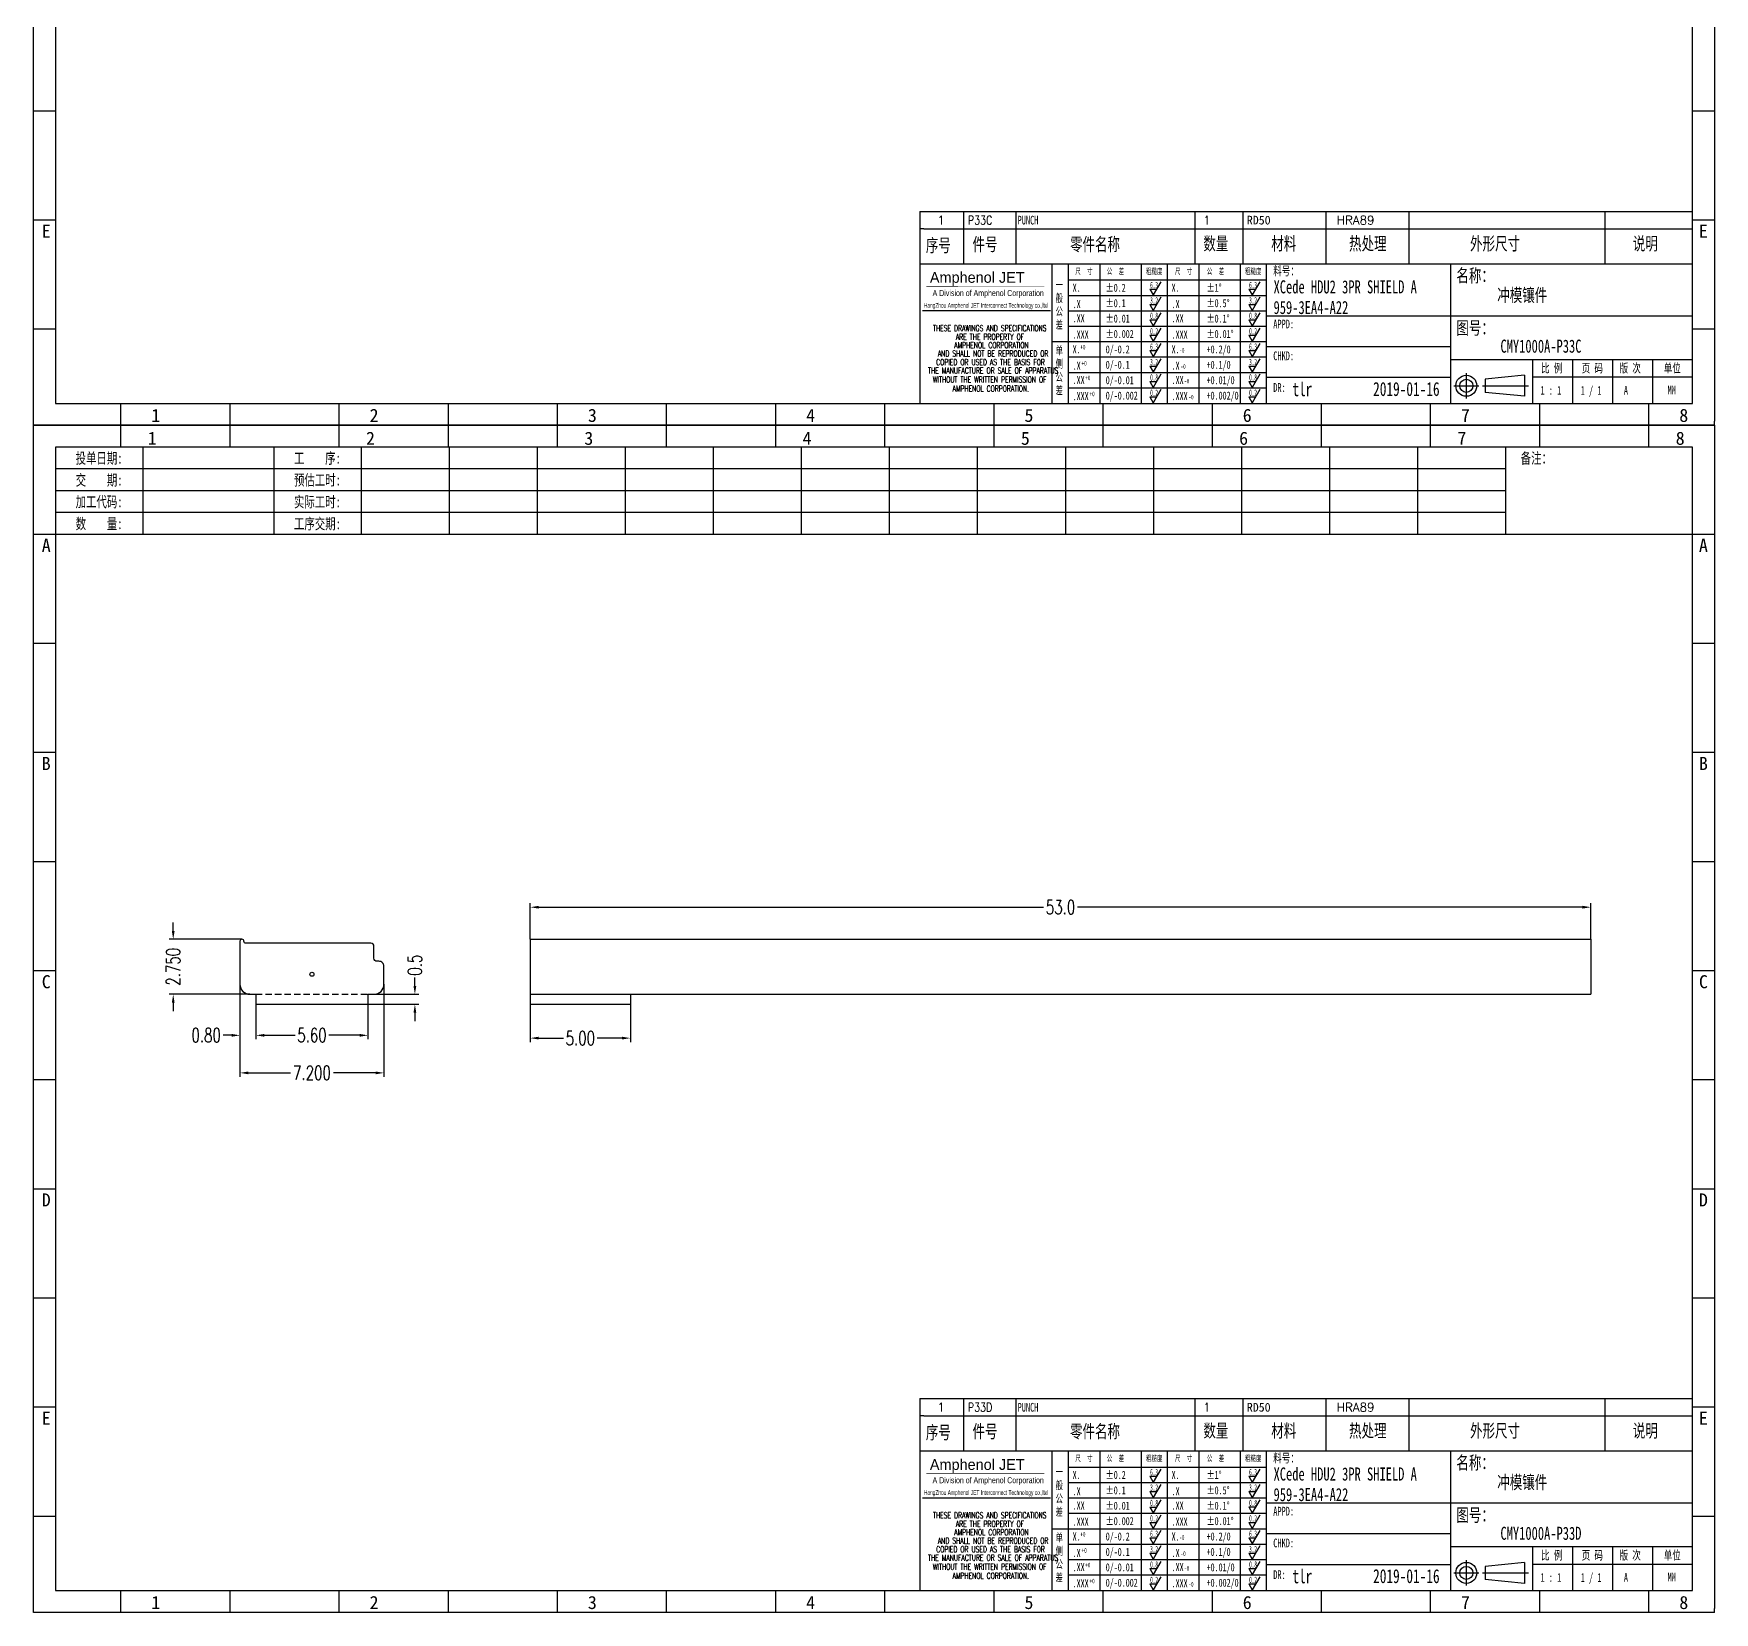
# Model space of a CAD drawing. Header units: millimetres. Extents: x -2852 to 5627, y -2271 to 1849.
# Drawn here: x -1216.6 to -1132.6, y -67.6 to 11.4 of the extents above; entities that cross this region are included whole.
import ezdxf
from ezdxf.enums import TextEntityAlignment as Align

# ---------------------------------------------------------------- set-up
doc = ezdxf.new("R2010")
doc.units = ezdxf.units.MM
doc.header["$PDSIZE"] = 3
doc.linetypes.add('DASHED2', pattern=[9.525, 6.35, -3.175])
for name, color, linetype in [('1', 7, 'Continuous'), ('11', 4, 'DASHED2'), ('41', 1, 'Continuous'), ('PUNCH', 1, 'Continuous')]:
    doc.layers.add(name, color=color, linetype=linetype)
doc.styles.add('CH', font='仿宋_GB2312_0.ttf')
doc.styles.add('jet02', font='simplex.shx', dxfattribs={"width": 0.7})
doc.styles.add('SIMPLEX', font='SIMPLEX')
doc.styles.get("Standard").update_dxf_attribs({"font": '仿宋_GB2312_0.ttf', "width": 0.7})
doc.styles.add('TEXTSTYLE_1', font='TRIUMB.TTF')
doc.styles.add('TEXTSTYLE_2', font='TRIUM.TTF')
doc.styles.add('tk', font='', dxfattribs={"width": 0.7})
doc.styles.add('tk 2', font='仿宋_GB2312_0.ttf', dxfattribs={"width": 0.65})
doc.styles.add('tk 4', font='simplex.shx', dxfattribs={"width": 0.65, "bigfont": 'bigfont.shx'})
doc.styles.get('tk').set_extended_font_data('NSimSun')
doc.dimstyles.new('jet02', dxfattribs={"dimtxt": 3.5, "dimasz": 2.1, "dimexe": 1, "dimexo": 0, "dimgap": 0.5, "dimtad": 0, "dimtoh": 1, "dimdec": 3, "dimzin": 9, "dimdsep": 46, "dimtxsty": 'jet02', "dimcen": 0, "dimclrt": 256, "dimazin": 2, "dimtfac": 1, "dimtdec": 3, "dimtofl": 0, "dimtmove": 0, "dimatfit": 1, "dimfxl": 0, "dimarcsym": 0})

# ---------------------------------------------------------------- blocks, each defined once
blk = doc.blocks.new('A3-N')
at = {"layer": '1', "color": 1}
for p, q in [((0, 0), (0, 296.73)), ((0, 296.73), (420, 296.73)), ((21.82, 291.27), (21.82, 296.73)), ((49.09, 291.27), (49.09, 296.73)), ((76.36, 291.27), (76.36, 296.73)), ((103.64, 291.27), (103.64, 296.73)), ((103.64, 291.27), (103.64, 296.73)), ((103.64, 291.27), (103.64, 296.73)), ((130.91, 291.27), (130.91, 296.73)), ((158.18, 291.27), (158.18, 296.73)), ((185.45, 291.27), (185.45, 296.73)), ((212.73, 291.27), (212.73, 296.73)), ((240, 291.27), (240, 296.73)), ((267.27, 291.27), (267.27, 296.73)), ((294.55, 291.27), (294.55, 296.73)), ((321.82, 291.27), (321.82, 296.73)), ((349.09, 291.27), (349.09, 296.73)), ((376.36, 291.27), (376.36, 296.73)), ((403.64, 291.27), (403.64, 296.73)), ((420, 296.73), (420, 1)), ((5.45, 269.45), (0, 269.45)), ((420, 269.45), (414.55, 269.45)), ((5.45, 242.18), (0, 242.18)), ((420, 242.18), (414.55, 242.18)), ((5.45, 214.91), (0, 214.91)), ((420, 214.91), (414.55, 214.91)), ((5.45, 187.64), (0, 187.64)), ((420, 187.64), (414.55, 187.64)), ((5.45, 160.36), (0, 160.36)), ((420, 160.36), (414.55, 160.36)), ((5.45, 133.09), (0, 133.09)), ((420, 133.09), (414.55, 133.09)), ((5.45, 105.82), (0, 105.82)), ((420, 105.82), (414.55, 105.82)), ((5.45, 78.55), (0, 78.55)), ((420, 78.55), (414.55, 78.55)), ((5.45, 51.27), (0, 51.27)), ((420, 51.27), (414.55, 51.27)), ((222.45, 49.09), (221.45, 49.09)), ((221.45, 49.09), (221.45, 40.36)), ((222.45, 49.09), (414.55, 49.09)), ((232.36, 49.09), (232.36, 40.36)), ((245.45, 49.09), (245.45, 40.36)), ((290.18, 49.09), (290.18, 40.36)), ((302.18, 49.09), (302.18, 40.36)), ((322.91, 49.09), (322.91, 40.36)), ((343.64, 49.09), (343.64, 40.36)), ((392.73, 40.36), (392.73, 49.09)), ((258.55, 40.36), (258.55, 5.44)), ((266.45, 40.36), (266.45, 5.44)), ((276.78, 40.36), (276.78, 5.45)), ((291.18, 40.36), (291.18, 5.45)), ((301.51, 40.37), (301.51, 5.46)), ((308.01, 40.36), (308.01, 5.45)), ((354.09, 40.36), (354.09, 5.45)), ((308.01, 32.39), (258.55, 32.39)), ((308.01, 28.54), (258.55, 28.54)), ((414.55, 27.27), (308.01, 27.27)), ((5.45, 24), (0, 24)), ((308.01, 24.69), (258.55, 24.69)), ((420, 24), (414.55, 24)), ((308.01, 16.99), (258.55, 16.99)), ((354.09, 19.63), (308.01, 19.63)), ((308.01, 13.14), (258.55, 13.14)), ((414.55, 16.36), (354.09, 16.36)), ((374.55, 16.36), (374.55, 5.45)), ((384.55, 16.36), (384.55, 5.45)), ((394.55, 16.36), (394.55, 5.45)), ((404.55, 16.36), (404.55, 5.45)), ((308.01, 9.29), (258.55, 9.29)), ((308.01, 11.99), (354.09, 11.99)), ((372.51, 12.49), (362.69, 11.5)), ((362.69, 11.5), (362.69, 8.23)), ((372.51, 12.49), (372.51, 7.25)), ((414.55, 12), (374.55, 12)), ((21.82, 0), (21.82, 5.45)), ((49.09, 0), (49.09, 5.45)), ((76.36, 0), (76.36, 5.45)), ((103.64, 0), (103.64, 5.45)), ((130.91, 0), (130.91, 5.45)), ((158.18, 0), (158.18, 5.45)), ((185.45, 0), (185.45, 5.45)), ((212.73, 0), (212.73, 5.45)), ((240, 0), (240, 5.45)), ((267.27, 0), (267.27, 5.45)), ((294.55, 0), (294.55, 5.45)), ((321.82, 0), (321.82, 5.45)), ((349.09, 0), (349.09, 5.45)), ((372.51, 7.25), (362.69, 8.23)), ((376.36, 0), (376.36, 5.45)), ((403.64, 0), (403.64, 5.45)), ((1, 0), (0, 0)), ((420, 0), (1, 0)), ((420, 0), (420, 1))]:
    blk.add_line(p, q, dxfattribs=at)
at = {"layer": '1'}
for p, q in [((414.55, 278.18), (414.55, 284.73)), ((221.45, 40.36), (221.45, 5.45)), ((221.45, 40.36), (414.55, 40.36)), ((221.45, 40.36), (414.55, 40.36)), ((254.41, 40.36), (254.41, 5.45)), ((283.28, 40.36), (283.28, 5.45)), ((308.01, 36.24), (258.55, 36.24)), ((222.08, 28.67), (254.12, 28.67)), ((308.01, 20.84), (254.41, 20.84))]:
    blk.add_line(p, q, dxfattribs=at)
at = {"layer": '1', "color": 1, "ltscale": 0.05}
for p, q in [((278.93, 34.04), (279.79, 32.56)), ((278.93, 34.04), (280.65, 34.04)), ((281.68, 35.84), (279.79, 32.56)), ((303.66, 34.05), (304.52, 32.56)), ((303.66, 34.05), (305.38, 34.05)), ((306.41, 35.84), (304.52, 32.56)), ((278.93, 30.19), (279.79, 28.71)), ((278.93, 30.19), (280.65, 30.19)), ((281.68, 31.99), (279.79, 28.71)), ((303.66, 30.2), (305.38, 30.2)), ((303.66, 30.2), (304.52, 28.71)), ((306.41, 31.99), (304.52, 28.71)), ((278.93, 26.34), (279.79, 24.86)), ((278.93, 26.34), (280.65, 26.34)), ((281.68, 28.14), (279.79, 24.86)), ((303.66, 26.35), (304.52, 24.86)), ((303.66, 26.35), (305.38, 26.35)), ((306.41, 28.14), (304.52, 24.86)), ((278.93, 22.49), (280.65, 22.49)), ((278.93, 22.49), (279.79, 21.01)), ((281.68, 24.29), (279.79, 21.01)), ((303.66, 22.5), (305.38, 22.5)), ((303.66, 22.5), (304.52, 21.01)), ((306.41, 24.29), (304.52, 21.01)), ((278.93, 18.66), (279.79, 17.17)), ((278.93, 18.66), (280.65, 18.66)), ((281.68, 20.45), (279.79, 17.17)), ((303.66, 18.66), (304.52, 17.18)), ((303.66, 18.66), (305.38, 18.66)), ((306.41, 20.46), (304.52, 17.18)), ((278.93, 14.81), (280.65, 14.81)), ((278.93, 14.81), (279.79, 13.32)), ((281.68, 16.6), (279.79, 13.32)), ((281.68, 12.75), (279.79, 9.47)), ((303.66, 14.81), (305.38, 14.81)), ((303.66, 14.81), (304.52, 13.33)), ((306.41, 16.61), (304.52, 13.33)), ((306.41, 12.76), (304.52, 9.48)), ((278.93, 10.96), (279.79, 9.47)), ((278.93, 10.96), (280.65, 10.96)), ((281.68, 8.9), (279.79, 5.62)), ((303.66, 10.96), (304.52, 9.48)), ((303.66, 10.96), (305.38, 10.96)), ((306.41, 8.91), (304.52, 5.63)), ((278.93, 7.11), (279.79, 5.62)), ((278.93, 7.11), (280.65, 7.11)), ((303.66, 7.11), (305.38, 7.11)), ((303.66, 7.11), (304.52, 5.63))]:
    blk.add_line(p, q, dxfattribs=at)
at = {"layer": '1', "color": 1, "ltscale": 0.1}
for p, q in [((358.01, 13.02), (358.01, 6.71)), ((354.86, 9.87), (361.17, 9.87)), ((362.03, 9.87), (373.54, 9.87))]:
    blk.add_line(p, q, dxfattribs=at)
at = {"layer": '1'}
blk.add_lwpolyline([(221.45, 5.45), (414.55, 5.45), (414.55, 291.27), (5.45, 291.27), (5.45, 5.45), (414.55, 5.45)], dxfattribs=at)
at = {"layer": '1', "color": 7, "linetype": 'Continuous', "const_width": 0.123}
blk.add_lwpolyline([(223.11, 34.74), (252.6, 34.76)], dxfattribs=at)
at = {"layer": '1', "color": 1}
for radius in [2.62, 1.64]:
    blk.add_circle((358.01, 9.87), radius, dxfattribs=at)
at = {"layer": '41'}
for p, q in [((27.27, 291.27), (27.27, 269.45)), ((60, 291.27), (60, 269.45)), ((81.82, 291.27), (81.82, 269.45)), ((103.82, 291.27), (103.82, 269.45)), ((125.82, 291.27), (125.82, 269.45)), ((147.82, 291.27), (147.82, 269.45)), ((169.82, 291.27), (169.82, 269.45)), ((191.82, 291.27), (191.82, 269.45)), ((213.82, 291.27), (213.82, 269.45)), ((235.82, 291.27), (235.82, 269.45)), ((257.82, 291.27), (257.82, 269.45)), ((279.82, 291.27), (279.82, 269.45)), ((301.82, 291.27), (301.82, 269.45)), ((323.82, 291.27), (323.82, 269.45)), ((345.82, 291.27), (345.82, 269.45)), ((367.82, 291.27), (367.82, 269.45)), ((367.82, 285.82), (5.45, 285.82)), ((367.82, 280.36), (5.45, 280.36)), ((367.82, 274.91), (5.45, 274.91)), ((414.55, 269.45), (5.45, 269.45))]:
    blk.add_line(p, q, dxfattribs=at)
at = {"layer": '1', "color": 1}
for s, p in [('1', (29.64, 295.11)), ('2', (84.18, 295.11)), ('3', (138.73, 295.11)), ('4', (193.27, 295.11)), ('5', (247.82, 295.11)), ('6', (302.36, 295.11)), ('7', (356.91, 295.11)), ('8', (411.45, 295.11)), ('1', (30.53, 4.11)), ('2', (85.08, 4.11)), ('3', (139.62, 4.11)), ('4', (194.17, 4.11)), ('5', (248.72, 4.11)), ('6', (303.26, 4.11)), ('7', (357.81, 4.11)), ('8', (412.35, 4.11))]:
    blk.add_text(s, height=3.27, dxfattribs=at).set_placement(p, align=Align.TOP_CENTER)
at = {"layer": '1', "style": 'tk', "width": 0.7}
for s, p in [('投单日期:', (16.36, 288.55)), ('工    序:', (70.91, 288.55)), ('备注：', (375.51, 288.55)), ('交    期:', (16.36, 283.09)), ('预估工时:', (70.91, 283.09)), ('加工代码:', (16.36, 277.64)), ('实际工时:', (70.91, 277.64)), ('数    量:', (16.36, 272.18)), ('工序交期:', (70.91, 272.18))]:
    blk.add_text(s, height=2.727, dxfattribs=at).set_placement(p, align=Align.MIDDLE)
at = {"layer": '1', "color": 1}
for s, p in [('A', (2.04, 268.36)), ('B', (2.04, 213.82)), ('C', (2.04, 159.27)), ('D', (2.04, 104.73)), ('E', (2.04, 50.18))]:
    blk.add_text(s, height=3.27, dxfattribs=at).set_placement(p, align=Align.TOP_LEFT)
for s, p in [('A', (418.37, 268.36)), ('B', (418.37, 213.82)), ('C', (418.37, 159.27)), ('D', (418.37, 104.73)), ('E', (418.37, 50.18))]:
    blk.add_text(s, height=3.27, dxfattribs=at).set_placement(p, align=Align.TOP_RIGHT)
at = {"layer": '1', "color": 1, "style": 'tk 2', "width": 0.7}
for s, height, p in [('序号', 3.273, (222.96, 43.34)), ('件号', 3.273, (234.62, 43.61)), ('零件名称', 3.273, (258.97, 43.61)), ('数量', 3.273, (292.3, 43.78)), ('材料', 3.273, (309.27, 43.78)), ('热处理', 3.273, (328.71, 43.78)), ('外形尺寸', 3.273, (358.94, 43.78)), ('说明', 3.273, (399.61, 43.78)), ('料号：', 2.182, (309.77, 37.46)), ('名称：', 3.273, (355.52, 35.79)), ('图号：', 3.273, (355.52, 22.7)), ('比 例', 2.182, (376.69, 13.18)), ('页 码', 2.182, (386.85, 13.18)), ('版 次', 2.182, (396.31, 13.18)), ('单位', 2.182, (407.35, 13.18))]:
    blk.add_text(s, height=height, dxfattribs=at).set_placement(p)
at = {"layer": '1', "color": 7, "linetype": 'Continuous', "style": 'TEXTSTYLE_1'}
blk.add_text('Amphenol JET', height=2.7, dxfattribs=at).set_placement((223.96, 35.61))
at = {"layer": '1', "color": 7, "linetype": 'Continuous'}
for s, height, style, width, p in [('A Division of Amphenol Corporation', 1.5, 'TEXTSTYLE_2', 0.7, (224.64, 32.29)), ('HangZhou Amphenol JET Interconnect Technology co.,ltd ', 1.2, 'TEXTSTYLE_2', 0.6, (222.47, 29.36)), ('THESE DRAWINGS AND SPECIFICATIONS', 1.5, 'tk 4', 0.6, (224.73, 23.52)), ('ARE THE PROPERTY OF', 1.5, 'tk 4', 0.6, (230.45, 21.35)), ('AND SHALL NOT BE REPRODUCED OR', 1.5, 'tk 4', 0.6, (225.95, 17.17)), ('AMPHENOL CORPORATION', 1.5, 'tk 4', 0.6, (230.04, 19.27)), ('THE MANUFACTURE OR SALE OF APPARATUS', 1.5, 'tk 4', 0.6, (223.5, 12.92)), ('COPIED OR USED AS THE BASIS FOR', 1.5, 'tk 4', 0.6, (225.54, 15.02)), ('WITHOUT THE WRITTEN PERMISSION OF', 1.5, 'tk 4', 0.6, (224.73, 10.67)), ('AMPHENOL CORPORATION.', 1.5, 'tk 4', 0.6, (229.63, 8.4))]:
    blk.add_text(s, height=height, dxfattribs=dict(at, style=style, width=width)).set_placement(p)
at = {"layer": '1', "color": 1, "style": 'tk 2', "width": 0.7}
for s, p in [('X.', (259.64, 34.37)), ('%%P0.2', (267.9, 34.37)), ('X.', (284.37, 34.37)), ('%%P1%%D', (293.12, 34.37)), ('.X', (259.64, 30.28)), ('%%P0.1', (267.9, 30.52)), ('.X', (284.37, 30.28)), ('%%P0.5%%D', (293.12, 30.52)), ('.XX', (259.64, 26.71)), ('%%P0.01', (267.9, 26.67)), ('.XX', (284.37, 26.71)), ('%%P0.1%%D', (293.12, 26.67)), ('.XXX', (259.64, 22.68)), ('%%P0.002', (267.9, 22.82)), ('.XXX', (284.37, 22.68)), ('%%P0.01%%D', (293.12, 22.82)), ('X.', (259.64, 18.97)), ('0/-0.2', (267.9, 18.97)), ('X.', (284.37, 18.97)), ('+0.2/0', (293.12, 18.97)), ('.X', (259.64, 14.88)), ('0/-0.1', (267.9, 15.12)), ('.X', (284.37, 14.88)), ('+0.1/0', (293.12, 15.12)), ('.XX', (259.64, 11.31)), ('0/-0.01', (267.9, 11.27)), ('0/-0.002', (267.9, 7.42)), ('.XX', (284.37, 11.31)), ('+0.01/0', (293.12, 11.27)), ('+0.002/0', (293.12, 7.42)), ('.XXX', (259.64, 7.28)), ('.XXX', (284.37, 7.28))]:
    blk.add_text(s, height=2, dxfattribs=at).set_placement(p, align=Align.MIDDLE_LEFT)
at = {"layer": '1', "color": 1, "ltscale": 0.05, "style": 'tk 2', "width": 0.5}
for s, p in [('6.3', (279.01, 34.26)), ('6.3', (303.74, 34.27)), ('3.2', (279.01, 30.41)), ('3.2', (303.74, 30.42)), ('0.8', (279.01, 26.56)), ('0.8', (303.74, 26.57)), ('0.2', (279.01, 22.71)), ('0.2', (303.74, 22.72)), ('6.3', (279.01, 18.87)), ('6.3', (303.74, 18.88)), ('3.2', (279.01, 15.02)), ('0.8', (279.01, 11.17)), ('3.2', (303.74, 15.03)), ('0.8', (303.74, 11.18)), ('0.2', (279.01, 7.32)), ('0.2', (303.74, 7.33))]:
    blk.add_text(s, height=1.6, dxfattribs=at).set_placement(p)
at = {"layer": '1', "style": 'tk 2', "width": 0.7}
for s, p in [('APPD:', (309.77, 24.21)), ('CHKD:', (309.77, 16.27)), ('DR:', (309.77, 8.35))]:
    blk.add_text(s, height=2.182, dxfattribs=at).set_placement(p)
at = {"layer": '1', "color": 7, "style": 'tk 2', "width": 0.7}
blk.add_text('MM', height=2.182, dxfattribs=at).set_placement((408.31, 7.75))
at = {"layer": '1', "color": 1, "ltscale": 0.05, "char_height": 1.5, "width": 6.3627, "attachment_point": 1, "style": 'tk 2'}
for s, insert in [('尺  寸', (260.31, 39.25)), ('公  差', (268.17, 39.25)), ('粗糙度', (277.98, 39.25)), ('尺  寸', (285.2, 39.25)), ('公  差', (293.18, 39.25)), ('粗糙度', (302.71, 39.26))]:
    blk.add_mtext(s, dxfattribs=dict(at, insert=insert))
at = {"layer": '1', "ltscale": 0.05, "char_height": 2, "width": 2.5195, "attachment_point": 1, "style": 'tk 2'}
for s, insert in [('一般公差', (255.39, 36.11)), ('单侧公差', (255.39, 19.71))]:
    blk.add_mtext(s, dxfattribs=dict(at, insert=insert))
at = {"layer": '1', "color": 1, "ltscale": 0.05, "char_height": 1.2, "width": 5.1396, "attachment_point": 1, "line_spacing_factor": 0.8, "style": 'tk 2'}
for s, insert in [('+0', (261.58, 20.13)), ('-0', (286.31, 19.33)), ('+0', (261.88, 16.09)), ('-0', (286.61, 15.29)), ('+0', (262.79, 12.45)), ('+0', (263.87, 8.44)), ('-0', (287.51, 11.65)), ('-0', (288.59, 7.64))]:
    blk.add_mtext(s, dxfattribs=dict(at, insert=insert))
at = {"layer": '1', "style": 'tk 2', "width": 0.7}
for tag, p in [('PATR-NO1', (309.84, 32.96)), ('TITLE', (365.74, 30.9)), ('PATR-NO2', (309.84, 27.81)), ('DWG-NO:', (366.54, 18.14))]:
    blk.add_attdef(tag, p, '', height=3.27, dxfattribs=at)
at = {"layer": '1', "color": 1, "style": 'tk 2', "width": 0.7}
for tag, p in [('DRAW', (314.55, 7.27)), ('DATE', (334.72, 7.32))]:
    blk.add_attdef(tag, p, '', height=3.49, dxfattribs=at)
at = {"layer": '1', "style": 'tk 2', "width": 0.7}
for tag, p in [('SCALE', (376.55, 8.73)), ('SHEET', (386.6, 8.72)), ('REV', (397.38, 8.73))]:
    blk.add_attdef(tag, text='', height=2.18, dxfattribs=at).set_placement(p, align=Align.MIDDLE_LEFT)
blk = doc.blocks.new('FB3')
at = {"layer": '1', "color": 1}
for p, q in [((0, 4.36), (193.09, 4.36)), ((0, 4.36), (0, 0)), ((10.91, 4.36), (10.91, 0)), ((24, 4.36), (24, 0)), ((68.73, 4.36), (68.73, 0)), ((80.73, 4.36), (80.73, 0)), ((101.45, 4.36), (101.45, 0)), ((122.18, 4.36), (122.18, 0)), ((171.27, 0), (171.27, 4.36))]:
    blk.add_line(p, q, dxfattribs=at)
at = {"layer": '1'}
for tag, style, p in [('ITEM', 'SIMPLEX', (4.36, 2.18)), ('PARTNO', 'SIMPLEX', (12, 2.18)), ('QTY', 'SIMPLEX', (74.18, 2.18)), ('MATL', 'CH', (81.72, 2.18)), ('FINISH', 'SIMPLEX', (104.17, 2.18)), ('SPEC', 'SIMPLEX', (130.91, 2.18)), ('REMARK', 'SIMPLEX', (174.06, 2.18))]:
    blk.add_attdef(tag, text='', height=2.18, dxfattribs=dict(at, style=style)).set_placement(p, align=Align.MIDDLE_LEFT)
at = {"layer": '1', "style": 'tk', "width": 0.7}
blk.add_attdef('DIE', text='', height=2.18, dxfattribs=at).set_placement((24.43, 2.18), align=Align.MIDDLE_LEFT)
blk = doc.blocks.new('*D1966')
at = {"layer": '41', "ltscale": 0.05}
for p, q in [((-291.101, -2488.597), (-291.101, -2493.227)), ((-283.901, -2488.597), (-283.901, -2493.227)), ((-290.681, -2493.027), (-288.581, -2493.027)), ((-284.321, -2493.027), (-286.421, -2493.027))]:
    blk.add_line(p, q, dxfattribs=at)
for points in [[(-290.681, -2492.957), (-290.681, -2493.097), (-291.101, -2493.027)], [(-284.321, -2492.957), (-284.321, -2493.097), (-283.901, -2493.027)]]:
    blk.add_solid(points, dxfattribs=at)
at = {"layer": 'Defpoints', "color": 0, "ltscale": 0.05}
for p in [(-291.101, -2488.597), (-283.901, -2488.597), (-283.901, -2493.027)]:
    blk.add_point(p, dxfattribs=at)
at = {"layer": '41', "ltscale": 0.05, "insert": (-287.501, -2493.027), "char_height": 0.7, "attachment_point": 5, "style": 'jet02'}
blk.add_mtext('7.200', dxfattribs=at)
blk = doc.blocks.new('*D1967')
at = {"layer": '41', "ltscale": 0.05}
for p, q in [((-294.434, -2485.927), (-294.434, -2485.507)), ((-291.001, -2486.347), (-294.634, -2486.347)), ((-290.601, -2489.097), (-294.634, -2489.097)), ((-294.434, -2489.517), (-294.434, -2489.937))]:
    blk.add_line(p, q, dxfattribs=at)
for points in [[(-294.504, -2485.927), (-294.364, -2485.927), (-294.434, -2486.347)], [(-294.504, -2489.517), (-294.364, -2489.517), (-294.434, -2489.097)]]:
    blk.add_solid(points, dxfattribs=at)
at = {"layer": 'Defpoints', "color": 0, "ltscale": 0.05}
for p in [(-294.434, -2486.347), (-291.001, -2486.347), (-290.601, -2489.097)]:
    blk.add_point(p, dxfattribs=at)
at = {"layer": '41', "ltscale": 0.05, "insert": (-294.434, -2487.722), "char_height": 0.7, "attachment_point": 5, "rotation": 90, "style": 'jet02'}
blk.add_mtext('2.750', dxfattribs=at)
blk = doc.blocks.new('*D1968')
at = {"layer": '41', "ltscale": 0.05}
for p, q in [((-291.101, -2488.597), (-291.101, -2491.349)), ((-290.301, -2489.597), (-290.301, -2491.349)), ((-291.521, -2491.149), (-291.941, -2491.149)), ((-289.881, -2491.149), (-289.461, -2491.149))]:
    blk.add_line(p, q, dxfattribs=at)
for points in [[(-291.521, -2491.079), (-291.521, -2491.219), (-291.101, -2491.149)], [(-289.881, -2491.079), (-289.881, -2491.219), (-290.301, -2491.149)]]:
    blk.add_solid(points, dxfattribs=at)
at = {"layer": 'Defpoints', "color": 0, "ltscale": 0.05}
for p in [(-291.101, -2488.597), (-290.301, -2489.597), (-291.101, -2491.149)]:
    blk.add_point(p, dxfattribs=at)
at = {"layer": '41', "ltscale": 0.05, "insert": (-292.788, -2491.149), "char_height": 0.7, "attachment_point": 5, "style": 'jet02'}
blk.add_mtext('0.80', dxfattribs=at)
blk = doc.blocks.new('*D1969')
at = {"layer": '41', "ltscale": 0.05}
for p, q in [((-290.301, -2489.597), (-290.301, -2491.349)), ((-284.701, -2489.597), (-284.701, -2491.349)), ((-289.881, -2491.149), (-288.348, -2491.149)), ((-285.121, -2491.149), (-286.655, -2491.149))]:
    blk.add_line(p, q, dxfattribs=at)
for points in [[(-289.881, -2491.079), (-289.881, -2491.219), (-290.301, -2491.149)], [(-285.121, -2491.079), (-285.121, -2491.219), (-284.701, -2491.149)]]:
    blk.add_solid(points, dxfattribs=at)
at = {"layer": 'Defpoints', "color": 0, "ltscale": 0.05}
for p in [(-290.301, -2489.597), (-284.701, -2489.597), (-284.701, -2491.149)]:
    blk.add_point(p, dxfattribs=at)
at = {"layer": '41', "ltscale": 0.05, "insert": (-287.501, -2491.149), "char_height": 0.7, "attachment_point": 5, "style": 'jet02'}
blk.add_mtext('5.60', dxfattribs=at)
blk = doc.blocks.new('*D1970')
at = {"layer": '41', "ltscale": 0.05}
for p, q in [((-282.356, -2488.677), (-282.356, -2488.257)), ((-284.701, -2489.597), (-282.156, -2489.597)), ((-284.401, -2489.097), (-282.156, -2489.097)), ((-282.356, -2490.017), (-282.356, -2490.437))]:
    blk.add_line(p, q, dxfattribs=at)
for points in [[(-282.426, -2488.677), (-282.286, -2488.677), (-282.356, -2489.097)], [(-282.426, -2490.017), (-282.286, -2490.017), (-282.356, -2489.597)]]:
    blk.add_solid(points, dxfattribs=at)
at = {"layer": 'Defpoints', "color": 0, "ltscale": 0.05}
for p in [(-284.701, -2489.597), (-284.401, -2489.097), (-282.356, -2489.097)]:
    blk.add_point(p, dxfattribs=at)
at = {"layer": '41', "ltscale": 0.05, "insert": (-282.356, -2487.643), "char_height": 0.7, "attachment_point": 5, "rotation": 90, "style": 'jet02'}
blk.add_mtext('0.5', dxfattribs=at)
blk = doc.blocks.new('*D1971')
at = {"layer": '41', "ltscale": 0.05}
for p, q in [((-276.589, -2489.597), (-276.589, -2491.489)), ((-271.589, -2489.597), (-271.589, -2491.489)), ((-276.169, -2491.289), (-274.936, -2491.289)), ((-272.009, -2491.289), (-273.243, -2491.289))]:
    blk.add_line(p, q, dxfattribs=at)
for points in [[(-276.169, -2491.219), (-276.169, -2491.359), (-276.589, -2491.289)], [(-272.009, -2491.219), (-272.009, -2491.359), (-271.589, -2491.289)]]:
    blk.add_solid(points, dxfattribs=at)
at = {"layer": 'Defpoints', "color": 0, "ltscale": 0.05}
for p in [(-276.589, -2489.597), (-271.589, -2489.597), (-276.589, -2491.289)]:
    blk.add_point(p, dxfattribs=at)
at = {"layer": '41', "ltscale": 0.05, "insert": (-274.089, -2491.289), "char_height": 0.7, "attachment_point": 5, "style": 'jet02'}
blk.add_mtext('5.00', dxfattribs=at)
blk = doc.blocks.new('*D1972')
at = {"layer": '41', "ltscale": 0.05}
for p, q in [((-276.589, -2486.347), (-276.589, -2484.544)), ((-223.589, -2486.347), (-223.589, -2484.544)), ((-276.169, -2484.744), (-250.936, -2484.744)), ((-224.009, -2484.744), (-249.243, -2484.744))]:
    blk.add_line(p, q, dxfattribs=at)
for points in [[(-276.169, -2484.674), (-276.169, -2484.814), (-276.589, -2484.744)], [(-224.009, -2484.674), (-224.009, -2484.814), (-223.589, -2484.744)]]:
    blk.add_solid(points, dxfattribs=at)
at = {"layer": 'Defpoints', "color": 0, "ltscale": 0.05}
for p in [(-223.589, -2484.744), (-276.589, -2486.347), (-223.589, -2486.347)]:
    blk.add_point(p, dxfattribs=at)
at = {"layer": '41', "ltscale": 0.05, "insert": (-250.089, -2484.744), "char_height": 0.7, "attachment_point": 5, "style": 'jet02'}
blk.add_mtext('53.0', dxfattribs=at)

msp = doc.modelspace()

# ---------------------------------------------------------------- linework, layer by layer
at = {"layer": '1', "ltscale": 0.05}
for p, q in [((-1191.7972, -33.9169), (-1138.7972, -33.9169)), ((-1191.7972, -33.9169), (-1191.7972, -37.1669)), ((-1138.7972, -33.9169), (-1138.7972, -36.6669)), ((-1205.5091, -36.6669), (-1205.5091, -37.1669)), ((-1199.9091, -36.6669), (-1199.9091, -37.1669)), ((-1191.7972, -36.6669), (-1138.7972, -36.6669)), ((-1186.7972, -36.6669), (-1186.7972, -37.1669)), ((-1205.5091, -37.1669), (-1199.9091, -37.1669)), ((-1191.7972, -37.1669), (-1186.7972, -37.1669))]:
    msp.add_line(p, q, dxfattribs=at)
msp.add_lwpolyline([(-1199.9091, -36.6669), (-1199.6091, -36.6669, 0.4142136), (-1199.1091, -36.1669), (-1199.1091, -35.2669, 0.4142136), (-1199.3591, -35.0169), (-1199.4591, -35.0169, -0.4142136), (-1199.6091, -34.8669), (-1199.6091, -34.2669, 0.4142136), (-1199.7591, -34.1169), (-1206.0091, -34.1169, -0.4142136), (-1206.1091, -34.0169, 1), (-1206.3091, -34.0169), (-1206.3091, -36.1669, 0.4142136), (-1205.8091, -36.6669), (-1205.5091, -36.6669)], format="xyb", dxfattribs=at)
at = {"layer": '11', "ltscale": 0.05}
msp.add_line((-1205.5091, -36.6669), (-1199.9091, -36.6669), dxfattribs=at)
at = {"layer": 'PUNCH', "ltscale": 0.05}
msp.add_circle((-1202.7091, -35.6669), 0.1, dxfattribs=at)

# ---------------------------------------------------------------- block references
at = {"layer": '1', "ltscale": 0.05, "xscale": 0.2000000000000455, "yscale": 0.2000000000000455, "zscale": 0.2000000000000455}
for p, values in [((-1216.6196, -8.2217), {'DWG-NO:': 'CMY1000A-P33C', 'TITLE': '冲模镶件', 'REV': 'A', 'SHEET': '1 / 1', 'DRAW': 'tlr', 'DATE': '2019-01-16', 'PATR-NO1': 'XCede HDU2 3PR SHIELD A', 'PATR-NO2': '959-3EA4-A22', 'SCALE': '1 : 1'}), ((-1216.6196, -67.5672), {'DWG-NO:': 'CMY1000A-P33D', 'TITLE': '冲模镶件', 'REV': 'A', 'SHEET': '1 / 1', 'DRAW': 'tlr', 'DATE': '2019-01-16', 'PATR-NO1': 'XCede HDU2 3PR SHIELD A', 'PATR-NO2': '959-3EA4-A22', 'SCALE': '1 : 1'})]:
    msp.add_blockref('A3-N', p, dxfattribs=at).add_auto_attribs(values)
at = {"layer": '1', "ltscale": 0.05}
ref = msp.add_blockref('FB3', (-1172.3287, 1.5965), dxfattribs=dict(at, xscale=0.2000000000000455, yscale=0.2000000000000455, zscale=0.2000000000000455))
ref.add_attrib('PARTNO', 'P33C', dxfattribs={"height": 0.43636, "style": 'SIMPLEX', "width": 0.8}).set_placement((-1169.9287, 2.0328), align=Align.MIDDLE_LEFT)
ref.add_attrib('ITEM', '1', dxfattribs={"height": 0.4364, "style": 'SIMPLEX'}).set_placement((-1171.4559, 2.0328), align=Align.MIDDLE_LEFT)
ref.add_attrib('DIE', 'PUNCH', dxfattribs={"height": 0.43636, "style": 'tk', "width": 0.7}).set_placement((-1167.4426, 2.0328), align=Align.MIDDLE_LEFT)
ref.add_attrib('QTY', '1', dxfattribs={"height": 0.4364, "style": 'SIMPLEX'}).set_placement((-1158.1687, 2.0328), align=Align.MIDDLE_LEFT)
ref.add_attrib('MATL', 'RD50', dxfattribs={"height": 0.43636, "style": 'CH'}).set_placement((-1155.9855, 2.0328), align=Align.MIDDLE_LEFT)
ref.add_attrib('FINISH', 'HRA89', dxfattribs={"height": 0.43636, "style": 'SIMPLEX'}).set_placement((-1151.4941, 2.0328), align=Align.MIDDLE_LEFT)
ref = msp.add_blockref('FB3', (-1172.3287, -57.749), dxfattribs=dict(at, xscale=0.2000000000000455, yscale=0.2000000000000455, zscale=0.2000000000000455))
ref.add_attrib('PARTNO', 'P33D', dxfattribs={"height": 0.43636, "style": 'SIMPLEX', "width": 0.8}).set_placement((-1169.9287, -57.3126), align=Align.MIDDLE_LEFT)
ref.add_attrib('ITEM', '1', dxfattribs={"height": 0.4364, "style": 'SIMPLEX'}).set_placement((-1171.4559, -57.3126), align=Align.MIDDLE_LEFT)
ref.add_attrib('DIE', 'PUNCH', dxfattribs={"height": 0.43636, "style": 'tk', "width": 0.7}).set_placement((-1167.4426, -57.3126), align=Align.MIDDLE_LEFT)
ref.add_attrib('QTY', '1', dxfattribs={"height": 0.4364, "style": 'SIMPLEX'}).set_placement((-1158.1687, -57.3126), align=Align.MIDDLE_LEFT)
ref.add_attrib('MATL', 'RD50', dxfattribs={"height": 0.43636, "style": 'CH'}).set_placement((-1155.9855, -57.3126), align=Align.MIDDLE_LEFT)
ref.add_attrib('FINISH', 'HRA89', dxfattribs={"height": 0.43636, "style": 'SIMPLEX'}).set_placement((-1151.4941, -57.3126), align=Align.MIDDLE_LEFT)

# ---------------------------------------------------------------- dimensions: what is measured, and where the dimension line sits
at = {"layer": '41', "ltscale": 0.05}
for base, p1, p2, override, picture, middle in [((-1138.7972, -32.3143), (-1191.7972, -33.9169), (-1138.7972, -33.9169), {"dimscale": 0.2, "dimtoh": 0, "dimdec": 1, "dimzin": 1, "dimclrd": 256, "dimclre": 256, "dimadec": 1, "dimazin": 0, "dimatfit": 3, "dimlwd": 65535, "dimlwe": 65535}, '*D1972', (-1165.2972, -32.3143)), ((-1206.3091, -38.7196), (-1205.5091, -37.1669), (-1206.3091, -36.1669), {"dimscale": 0.2, "dimtoh": 0, "dimdec": 2, "dimzin": 1, "dimclrd": 256, "dimclre": 256, "dimazin": 0, "dimatfit": 3, "dimlwd": 65535, "dimlwe": 65535}, '*D1968', (-1207.9958, -38.7196)), ((-1199.1091, -40.5967), (-1206.3091, -36.1669), (-1199.1091, -36.1669), {"dimscale": 0.2, "dimtoh": 0, "dimzin": 1, "dimclrd": 256, "dimclre": 256, "dimadec": 3, "dimazin": 0, "dimatfit": 3, "dimlwd": 65535, "dimlwe": 65535}, '*D1966', (-1202.7091, -40.5967)), ((-1199.9091, -38.7196), (-1205.5091, -37.1669), (-1199.9091, -37.1669), {"dimscale": 0.2, "dimtoh": 0, "dimdec": 2, "dimzin": 1, "dimclrd": 256, "dimclre": 256, "dimazin": 0, "dimatfit": 3, "dimlwd": 65535, "dimlwe": 65535}, '*D1969', (-1202.7091, -38.7196)), ((-1191.7972, -38.8591), (-1186.7972, -37.1669), (-1191.7972, -37.1669), {"dimscale": 0.2, "dimtoh": 0, "dimdec": 2, "dimzin": 1, "dimclrd": 256, "dimclre": 256, "dimazin": 0, "dimatfit": 3, "dimlwd": 65535, "dimlwe": 65535}, '*D1971', (-1189.2972, -38.8591))]:
    dim = msp.add_linear_dim(base=base, p1=p1, p2=p2, dimstyle='jet02', override=override, dxfattribs=at)
    dim.commit()
    dim.dimension.update_dxf_attribs({"geometry": picture, "text_midpoint": middle, "insert": (-915.2077, 2452.4298)})
for base, p1, p2, override, picture, middle in [((-1209.6414, -33.9169), (-1205.8091, -36.6669), (-1206.2091, -33.9169), {"dimscale": 0.2, "dimtoh": 0, "dimzin": 1, "dimclrd": 256, "dimclre": 256, "dimadec": 3, "dimazin": 0, "dimatfit": 3, "dimlwd": 65535, "dimlwe": 65535}, '*D1967', (-1209.6414, -35.2919)), ((-1197.5641, -36.6669), (-1199.9091, -37.1669), (-1199.6091, -36.6669), {"dimscale": 0.2, "dimtoh": 0, "dimdec": 1, "dimzin": 1, "dimclrd": 256, "dimclre": 256, "dimadec": 1, "dimazin": 0, "dimatfit": 3, "dimlwd": 65535, "dimlwe": 65535}, '*D1970', (-1197.5641, -35.2136))]:
    dim = msp.add_linear_dim(base=base, p1=p1, p2=p2, angle=90, dimstyle='jet02', override=override, dxfattribs=at)
    dim.commit()
    dim.dimension.update_dxf_attribs({"geometry": picture, "text_midpoint": middle, "insert": (-915.2077, 2452.4298)})

doc.saveas('drawing.dxf')
